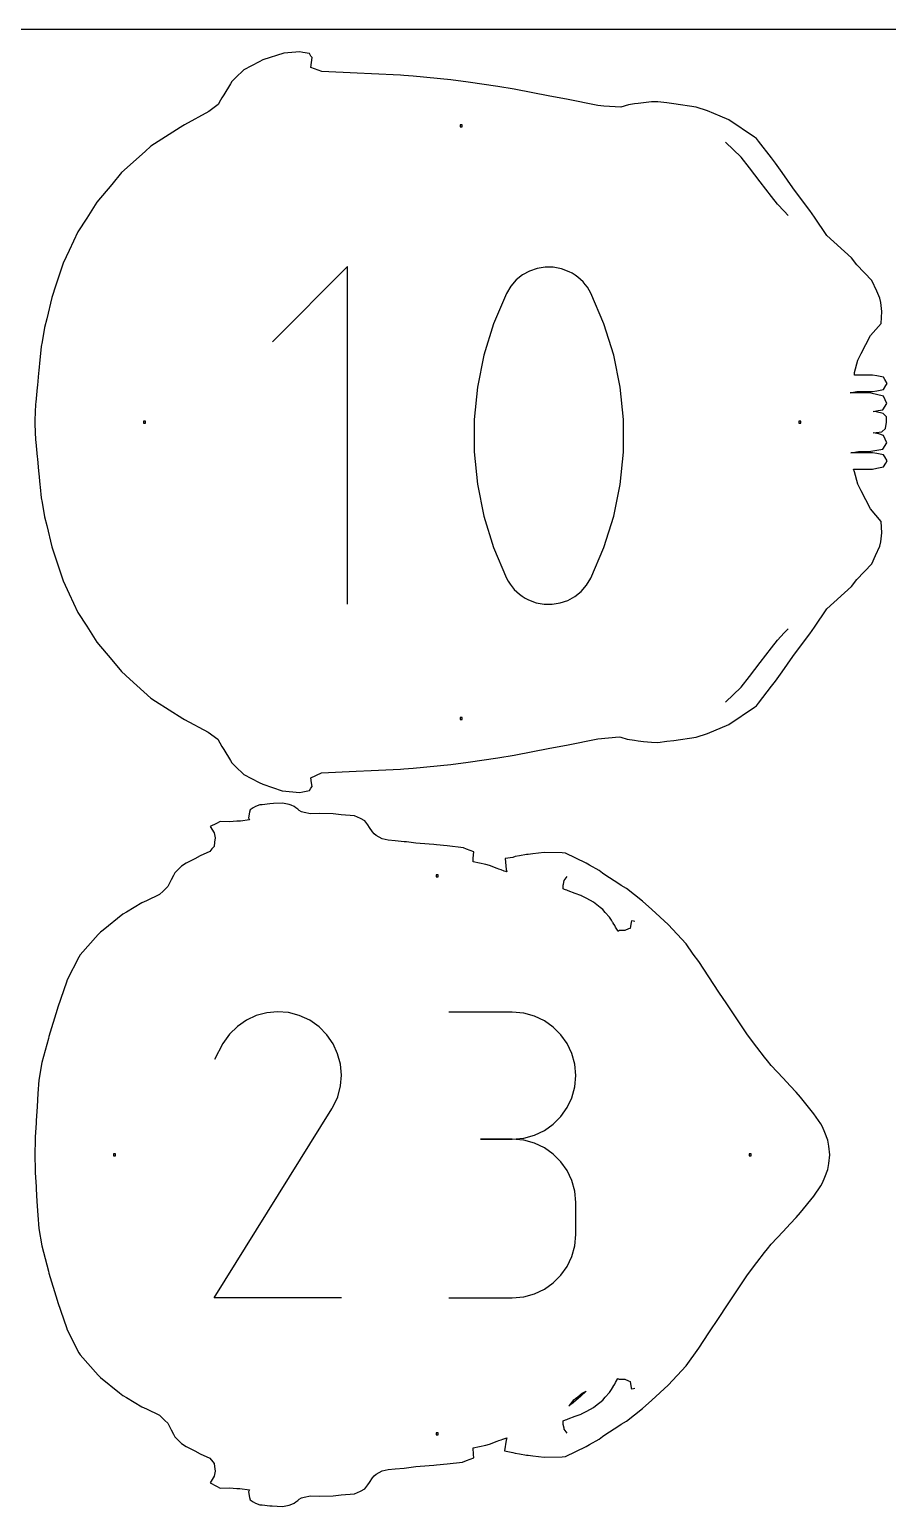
# Model space of a CAD drawing. Extents: x 0 to 90, y 0 to 90.
# Drawn here: x 26.74 to 52.22, y 46.14 to 90 of the extents above; entities that cross this region are included whole.
import ezdxf

# ---------------------------------------------------------------- set-up
doc = ezdxf.new("R2010")
doc.units = 0

msp = doc.modelspace()

# ---------------------------------------------------------------- linework, layer by layer
at = {"layer": 'annotation', "color": 1}
for p, q in [((47.877244, 86.211265), (47.415301, 86.655835)), ((48.126404, 85.891407), (47.877244, 86.211265)), ((48.439479, 85.477224), (48.126404, 85.891407)), ((48.77772, 85.043498), (48.439479, 85.477224)), ((48.952057, 84.818331), (48.77772, 85.043498)), ((49.15189, 84.601371), (48.952057, 84.818331)), ((49.274053, 84.476053), (49.15189, 84.601371)), ((36.185082, 82.959626), (33.95561, 80.729525)), ((36.185082, 72.931091), (36.185082, 82.959626)), ((41.819951, 82.905937), (41.595025, 82.828603)), ((42.055389, 82.944345), (41.819951, 82.905937)), ((42.295999, 82.942054), (42.055389, 82.944345)), ((42.536438, 82.897287), (42.295999, 82.942054)), ((42.771364, 82.808269), (42.536438, 82.897287)), ((41.198079, 82.564262), (41.036743, 82.380806)), ((41.385954, 82.714119), (41.198079, 82.564262)), ((41.595025, 82.828603), (41.385954, 82.714119)), ((42.861298, 82.761009), (42.771364, 82.808269)), ((42.771364, 82.808269), (42.771364, 82.808269)), ((42.947597, 82.706726), (42.861298, 82.761009)), ((43.029844, 82.645848), (42.947597, 82.706726)), ((43.107619, 82.578805), (43.029844, 82.645848)), ((43.180502, 82.506027), (43.107619, 82.578805)), ((43.248075, 82.427944), (43.180502, 82.506027)), ((40.907287, 82.165527), (40.522862, 81.261511)), ((41.036743, 82.380806), (40.907287, 82.165527)), ((40.907287, 82.165527), (40.907287, 82.165527)), ((43.309917, 82.344984), (43.248075, 82.427944)), ((43.36561, 82.257578), (43.309917, 82.344984)), ((43.414735, 82.166156), (43.36561, 82.257578)), ((43.801023, 81.260277), (43.414735, 82.166156)), ((43.414735, 82.166156), (43.414735, 82.166156)), ((40.522862, 81.261511), (40.234544, 80.331278)), ((44.090739, 80.328646), (43.801023, 81.260277)), ((40.234544, 80.331278), (40.042331, 79.382245)), ((44.283883, 79.378681), (44.090739, 80.328646)), ((40.042331, 79.382245), (39.946225, 78.42183)), ((44.380455, 78.4178), (44.283883, 79.378681)), ((39.946225, 78.42183), (39.946225, 77.45745)), ((44.380455, 77.45342), (44.380455, 78.4178)), ((39.946225, 77.45745), (40.042331, 76.496522)), ((44.283883, 76.492958), (44.380455, 77.45342)), ((40.042331, 76.496522), (40.234544, 75.546464)), ((44.090739, 75.543832), (44.283883, 76.492958)), ((40.234544, 75.546464), (40.522862, 74.614694)), ((43.801023, 74.613459), (44.090739, 75.543832)), ((40.522862, 74.614694), (40.907287, 73.708628)), ((43.414735, 73.709257), (43.801023, 74.613459)), ((40.907287, 73.708628), (40.907287, 73.708628)), ((40.907287, 73.708628), (40.956233, 73.617388)), ((43.285266, 73.495071), (43.414735, 73.709257)), ((43.414735, 73.709257), (43.414735, 73.709257)), ((40.956233, 73.617388), (41.011514, 73.530417)), ((41.011514, 73.530417), (41.072899, 73.447982)), ((41.072899, 73.447982), (41.140153, 73.370344)), ((41.140153, 73.370344), (41.213044, 73.297769)), ((41.213044, 73.297769), (41.291339, 73.23052)), ((42.936137, 73.162924), (43.123932, 73.312372)), ((43.123932, 73.312372), (43.285266, 73.495071)), ((41.291339, 73.23052), (41.374805, 73.168861)), ((41.374805, 73.168861), (41.463209, 73.113057)), ((41.463209, 73.113057), (41.556318, 73.063371)), ((41.556318, 73.063371), (41.556318, 73.063371)), ((41.556318, 73.063371), (41.789393, 72.976241)), ((41.789393, 72.976241), (42.028432, 72.932953)), ((42.028432, 72.932953), (42.26803, 72.931743)), ((42.26803, 72.931743), (42.502782, 72.970845)), ((42.502782, 72.970845), (42.727286, 73.048493)), ((42.727286, 73.048493), (42.936137, 73.162924)), ((48.952071, 71.863776), (49.151741, 72.080622)), ((49.151741, 72.080622), (49.274101, 72.206115)), ((48.439528, 71.204886), (48.777882, 71.638812)), ((48.777882, 71.638812), (48.952071, 71.863776)), ((48.126443, 70.790768), (48.439528, 71.204886)), ((47.877286, 70.470858), (48.126443, 70.790768)), ((47.415352, 70.026308), (47.877286, 70.470858)), ((42.590325, 64.476898), (42.590362, 64.479102)), ((42.629386, 64.464275), (42.590325, 64.476898)), ((42.590362, 64.479102), (42.591166, 64.495306)), ((42.591166, 64.495306), (42.5937, 64.586335)), ((42.5937, 64.586335), (42.596641, 64.615476)), ((42.596641, 64.615476), (42.620985, 64.731456)), ((42.620985, 64.731456), (42.713756, 64.84878)), ((42.659525, 64.454526), (42.629386, 64.464275)), ((42.702379, 64.438272), (42.659525, 64.454526)), ((42.740998, 64.423656), (42.702379, 64.438272)), ((42.945663, 64.346018), (42.740998, 64.423656)), ((43.114036, 64.284063), (42.945663, 64.346018)), ((43.121101, 64.281513), (43.114036, 64.284063)), ((43.138268, 64.272553), (43.121101, 64.281513)), ((43.290374, 64.195007), (43.138268, 64.272553)), ((43.487934, 64.08526), (43.290374, 64.195007)), ((43.688504, 63.929654), (43.487934, 64.08526)), ((43.76589, 63.867379), (43.688504, 63.929654)), ((43.839853, 63.778663), (43.76589, 63.867379)), ((43.963732, 63.637024), (43.839853, 63.778663)), ((44.022188, 63.549789), (43.963732, 63.637024)), ((44.058058, 63.495535), (44.022188, 63.549789)), ((44.075146, 63.469871), (44.058058, 63.495535)), ((44.078616, 63.461043), (44.075146, 63.469871)), ((44.120868, 63.393714), (44.078616, 63.461043)), ((44.147946, 63.347086), (44.120868, 63.393714)), ((44.221167, 63.222559), (44.147946, 63.347086)), ((44.229884, 63.225053), (44.221167, 63.222559)), ((44.236716, 63.227894), (44.229884, 63.225053)), ((44.242566, 63.232158), (44.236716, 63.227894)), ((44.257596, 63.239457), (44.242566, 63.232158)), ((44.379996, 63.244268), (44.257596, 63.239457)), ((44.423584, 63.244553), (44.379996, 63.244268)), ((44.530458, 63.289921), (44.423584, 63.244553)), ((44.577499, 63.307519), (44.530458, 63.289921)), ((44.610834, 63.495784), (44.577499, 63.307519)), ((44.616976, 63.527044), (44.610834, 63.495784)), ((44.680523, 63.518387), (44.616976, 63.527044)), ((44.72219, 63.513053), (44.680523, 63.518387)), ((33.183825, 60.581997), (32.915764, 60.397149)), ((33.476822, 60.717039), (33.183825, 60.581997)), ((33.787578, 60.800409), (33.476822, 60.717039)), ((34.108919, 60.830246), (33.787578, 60.800409)), ((34.433668, 60.804683), (34.108919, 60.830246)), ((34.75465, 60.721858), (34.433668, 60.804683)), ((35.064687, 60.579905), (34.75465, 60.721858)), ((35.341982, 60.382999), (35.064687, 60.579905)), ((35.064687, 60.579905), (35.064687, 60.579905)), ((41.078823, 60.820594), (39.191703, 60.820594)), ((41.418226, 60.790129), (41.078823, 60.820594)), ((41.737592, 60.702336), (41.418226, 60.790129)), ((42.03161, 60.562614), (41.737592, 60.702336)), ((42.294968, 60.376362), (42.03161, 60.562614)), ((32.679815, 60.16436), (32.483155, 59.885492)), ((32.915764, 60.397149), (32.679815, 60.16436)), ((35.573831, 60.146712), (35.341982, 60.382999)), ((35.758172, 59.878287), (35.573831, 60.146712)), ((42.522354, 60.14898), (42.294968, 60.376362)), ((42.708456, 59.885867), (42.522354, 60.14898)), ((32.483155, 59.885492), (32.23534, 59.410115)), ((35.892944, 59.584966), (35.758172, 59.878287)), ((42.847963, 59.592423), (42.708456, 59.885867)), ((35.976085, 59.27399), (35.892944, 59.584966)), ((36.005533, 58.952601), (35.976085, 59.27399)), ((42.935562, 59.274047), (42.847963, 59.592423)), ((42.965942, 58.936139), (42.935562, 59.274047)), ((35.979227, 58.62804), (36.005533, 58.952601)), ((42.935562, 58.596645), (42.965942, 58.936139)), ((42.965942, 58.936139), (42.965942, 58.936139)), ((35.895105, 58.30755), (35.979227, 58.62804)), ((42.847963, 58.277033), (42.935562, 58.596645)), ((32.230011, 52.332218), (35.717531, 57.946678)), ((35.717531, 57.946678), (35.7217, 57.951837)), ((35.717531, 57.946678), (35.717531, 57.946678)), ((35.7217, 57.951837), (35.725699, 57.95704)), ((35.725699, 57.95704), (35.729552, 57.96233)), ((35.729552, 57.96233), (35.733287, 57.967753)), ((35.733287, 57.967753), (35.73693, 57.97335)), ((35.73693, 57.97335), (35.740507, 57.979167)), ((35.740507, 57.979167), (35.744044, 57.985247)), ((35.744044, 57.985247), (35.747569, 57.991634)), ((35.747569, 57.991634), (35.751106, 57.998373)), ((35.751106, 57.998373), (35.895105, 58.30755)), ((35.751106, 57.998373), (35.751106, 57.998373)), ((42.522354, 57.718883), (42.708456, 57.982661)), ((42.708456, 57.982661), (42.847963, 58.277033)), ((42.03161, 57.304532), (42.294968, 57.491054)), ((42.294968, 57.491054), (42.522354, 57.718883)), ((41.078823, 57.046355), (40.133931, 57.046355)), ((40.133931, 57.046355), (41.078823, 57.046355)), ((41.078823, 57.046355), (41.418226, 57.076827)), ((41.418226, 57.015891), (41.078823, 57.046355)), ((41.078823, 57.046355), (41.078823, 57.046355)), ((41.418226, 57.076827), (41.737592, 57.164671)), ((41.737592, 57.164671), (42.03161, 57.304532)), ((41.737592, 56.928098), (41.418226, 57.015891)), ((42.03161, 56.788375), (41.737592, 56.928098)), ((42.294968, 56.602123), (42.03161, 56.788375)), ((42.522354, 56.374741), (42.294968, 56.602123)), ((42.708456, 56.111628), (42.522354, 56.374741)), ((42.847963, 55.818184), (42.708456, 56.111628)), ((42.935562, 55.499808), (42.847963, 55.818184)), ((42.965942, 55.1619), (42.935562, 55.499808)), ((42.965942, 54.217008), (42.965942, 55.1619)), ((42.965942, 55.1619), (42.965942, 55.1619)), ((42.935562, 53.87896), (42.965942, 54.217008)), ((42.708456, 53.267044), (42.847963, 53.56051)), ((42.847963, 53.56051), (42.935562, 53.87896)), ((42.522354, 53.003948), (42.708456, 53.267044)), ((42.03161, 52.590415), (42.294968, 52.77661)), ((42.294968, 52.77661), (42.522354, 53.003948)), ((36.00425, 52.332218), (32.230011, 52.332218)), ((39.191703, 52.332554), (41.078823, 52.332554)), ((41.078823, 52.332554), (41.418226, 52.363)), ((41.078823, 52.332554), (41.078823, 52.332554)), ((41.418226, 52.363), (41.737592, 52.450749)), ((41.737592, 52.450749), (42.03161, 52.590415)), ((43.272798, 49.563724), (43.100537, 49.40942)), ((43.153776, 49.500401), (43.272798, 49.563724)), ((43.963835, 49.525814), (44.022597, 49.61364)), ((44.022597, 49.61364), (44.057928, 49.667041)), ((44.057928, 49.667041), (44.075046, 49.693155)), ((44.075046, 49.693155), (44.078705, 49.70187)), ((44.078705, 49.70187), (44.120914, 49.769102)), ((44.120914, 49.769102), (44.147877, 49.81579)), ((44.147877, 49.81579), (44.212758, 49.936776)), ((44.212758, 49.936776), (44.222249, 49.934048)), ((44.222249, 49.934048), (44.227854, 49.93294)), ((44.227854, 49.93294), (44.257171, 49.923362)), ((44.257171, 49.923362), (44.379684, 49.918504)), ((44.379684, 49.918504), (44.423295, 49.918213)), ((44.423295, 49.918213), (44.530269, 49.872909)), ((44.530269, 49.872909), (44.577387, 49.855346)), ((44.577387, 49.855346), (44.610655, 49.666932)), ((44.610655, 49.666932), (44.616763, 49.63573)), ((44.616763, 49.63573), (44.680276, 49.644335)), ((44.680276, 49.644335), (44.722219, 49.649699)), ((42.758854, 49.122164), (42.774863, 49.141674)), ((42.782325, 49.140016), (42.758854, 49.122164)), ((42.774863, 49.141674), (42.814801, 49.189303)), ((42.886147, 49.219089), (42.782325, 49.140016)), ((42.814801, 49.189303), (42.918374, 49.312884)), ((42.895785, 49.226157), (42.886147, 49.219089)), ((42.971758, 49.294108), (42.895785, 49.226157)), ((42.918374, 49.312884), (42.922643, 49.316286)), ((42.922643, 49.316286), (42.9557, 49.343547)), ((42.9557, 49.343547), (43.021994, 49.396533)), ((43.100537, 49.40942), (42.971758, 49.294108)), ((43.021994, 49.396533), (43.153776, 49.500401)), ((43.488089, 49.077567), (43.550222, 49.127217)), ((43.550222, 49.127217), (43.766069, 49.29545)), ((43.766069, 49.29545), (43.840028, 49.384239)), ((43.840028, 49.384239), (43.963835, 49.525814)), ((42.591298, 48.687), (42.659462, 48.708066)), ((42.592796, 48.641303), (42.591298, 48.687)), ((42.659462, 48.708066), (42.702822, 48.724535)), ((42.702822, 48.724535), (42.740581, 48.738989)), ((42.740581, 48.738989), (42.9449, 48.816461)), ((42.9449, 48.816461), (43.067299, 48.861551)), ((43.067299, 48.861551), (43.121175, 48.881447)), ((43.121175, 48.881447), (43.139009, 48.89062)), ((43.139009, 48.89062), (43.290224, 48.967657)), ((43.290224, 48.967657), (43.488089, 49.077567)), ((42.594066, 48.600315), (42.592796, 48.641303)), ((42.593641, 48.576647), (42.594066, 48.600315)), ((42.617589, 48.463067), (42.593641, 48.576647)), ((42.620906, 48.431426), (42.617589, 48.463067)), ((42.713822, 48.313974), (42.620906, 48.431426))]:
    msp.add_line(p, q, dxfattribs=at)
at = {"layer": 'boundary', "color": 5}
for p, q in [((33.564498, 89.039173), (33.112386, 88.807286)), ((33.67054, 89.097397), (33.564498, 89.039173)), ((34.291031, 89.29792), (33.67054, 89.097397)), ((34.767737, 89.34125), (34.291031, 89.29792)), ((34.859663, 89.319469), (34.767737, 89.34125)), ((35.056971, 89.283909), (34.859663, 89.319469)), ((35.099975, 89.211063), (35.056971, 89.283909)), ((35.134643, 89.1654), (35.099975, 89.211063)), ((35.114148, 89.017497), (35.134643, 89.1654)), ((33.112386, 88.807286), (32.858174, 88.565113)), ((35.092798, 88.868969), (35.114148, 89.017497)), ((35.426399, 88.752411), (35.092798, 88.868969)), ((36.470246, 88.700688), (35.426399, 88.752411)), ((36.894995, 88.682873), (36.470246, 88.700688)), ((37.762768, 88.642263), (36.894995, 88.682873)), ((37.85457, 88.639834), (37.762768, 88.642263)), ((38.136098, 88.614553), (37.85457, 88.639834)), ((39.252298, 88.503623), (38.136098, 88.614553)), ((32.712383, 88.388658), (32.514191, 88.065703)), ((32.756428, 88.458854), (32.712383, 88.388658)), ((32.858174, 88.565113), (32.756428, 88.458854)), ((39.768532, 88.436897), (39.252298, 88.503623)), ((40.651082, 88.310485), (39.768532, 88.436897)), ((41.134094, 88.228772), (40.651082, 88.310485)), ((42.191888, 88.020838), (41.134094, 88.228772)), ((32.347495, 87.778113), (32.071113, 87.567384)), ((32.416387, 87.901934), (32.347495, 87.778113)), ((32.453833, 87.973493), (32.416387, 87.901934)), ((32.514191, 88.065703), (32.453833, 87.973493)), ((42.685849, 87.934111), (42.191888, 88.020838)), ((43.615688, 87.745745), (42.685849, 87.934111)), ((43.801085, 87.72493), (43.615688, 87.745745)), ((44.306747, 87.696722), (43.801085, 87.72493)), ((44.531116, 87.765217), (44.306747, 87.696722)), ((44.70989, 87.790592), (44.531116, 87.765217)), ((44.816693, 87.805612), (44.70989, 87.790592)), ((44.976062, 87.822742), (44.816693, 87.805612)), ((45.214641, 87.84957), (44.976062, 87.822742)), ((45.396785, 87.852737), (45.214641, 87.84957)), ((45.671016, 87.819873), (45.396785, 87.852737)), ((45.880977, 87.796238), (45.671016, 87.819873)), ((46.535102, 87.693563), (45.880977, 87.796238)), ((32.071113, 87.567384), (31.349983, 87.172622)), ((46.880029, 87.583114), (46.535102, 87.693563)), ((47.250766, 87.429027), (46.880029, 87.583114)), ((47.509045, 87.316065), (47.250766, 87.429027)), ((48.270716, 86.80316), (47.509045, 87.316065)), ((31.217679, 87.092799), (30.345139, 86.538494)), ((31.293818, 87.142077), (31.217679, 87.092799)), ((31.349983, 87.172622), (31.293818, 87.142077)), ((30.345139, 86.538494), (30.177101, 86.382773)), ((48.328836, 86.763362), (48.270716, 86.80316)), ((48.389567, 86.688759), (48.328836, 86.763362)), ((48.780198, 86.185611), (48.389567, 86.688759)), ((30.177101, 86.382773), (29.477488, 85.750436)), ((48.893368, 86.036001), (48.780198, 86.185611)), ((49.095881, 85.758855), (48.893368, 86.036001)), ((29.477488, 85.750436), (29.188206, 85.399885)), ((49.4133, 85.300218), (49.095881, 85.758855)), ((29.188206, 85.399885), (28.745574, 84.876407)), ((49.812482, 84.756525), (49.4133, 85.300218)), ((28.745574, 84.876407), (28.444769, 84.401573)), ((49.916663, 84.62848), (49.812482, 84.756525)), ((28.444769, 84.401573), (28.179743, 83.993794)), ((50.055941, 84.429272), (49.916663, 84.62848)), ((50.415058, 83.881782), (50.055941, 84.429272)), ((28.179743, 83.993794), (27.923051, 83.441205)), ((51.147638, 83.224143), (50.415058, 83.881782)), ((27.923051, 83.441205), (27.742777, 83.058852)), ((27.742777, 83.058852), (27.529237, 82.404725)), ((51.314595, 83.014821), (51.147638, 83.224143)), ((51.757803, 82.546686), (51.314595, 83.014821)), ((51.901493, 82.235081), (51.757803, 82.546686)), ((27.410253, 82.040517), (27.254587, 81.409986)), ((27.529237, 82.404725), (27.410253, 82.040517)), ((51.990035, 82.024363), (51.901493, 82.235081)), ((52.018996, 81.898665), (51.990035, 82.024363)), ((52.054246, 81.627066), (52.018996, 81.898665)), ((52.029108, 81.272353), (52.054246, 81.627066)), ((27.190625, 81.150363), (27.115178, 80.725908)), ((27.254587, 81.409986), (27.190625, 81.150363)), ((51.719527, 80.912975), (52.029108, 81.272353)), ((27.115178, 80.725908), (27.090885, 80.590692)), ((51.443368, 80.379947), (51.719527, 80.912975)), ((27.05905, 80.276842), (27.050941, 80.194255)), ((27.090885, 80.590692), (27.05905, 80.276842)), ((51.344691, 80.178573), (51.443368, 80.379947)), ((27.018036, 79.869996), (27.01142, 79.797587)), ((27.050941, 80.194255), (27.018036, 79.869996)), ((51.239887, 79.817615), (51.344691, 80.178573)), ((26.976172, 79.434128), (26.97042, 79.367582)), ((27.01142, 79.797587), (26.976172, 79.434128)), ((51.242097, 79.734995), (51.239887, 79.817615)), ((51.77718, 79.733381), (51.242097, 79.734995)), ((51.903223, 79.711398), (51.77718, 79.733381)), ((52.104639, 79.672826), (51.903223, 79.711398)), ((52.14669, 79.606832), (52.104639, 79.672826)), ((52.104679, 79.309426), (52.17181, 79.425167)), ((52.213818, 79.491198), (52.14669, 79.606832)), ((52.17181, 79.425167), (52.213818, 79.491198)), ((26.97042, 79.367582), (26.931434, 78.93244)), ((51.107616, 79.213157), (51.30563, 79.248494)), ((51.364932, 79.212288), (51.107616, 79.213157)), ((51.30563, 79.248494), (51.777221, 79.248851)), ((51.424235, 79.212823), (51.364932, 79.212288)), ((51.582548, 79.212453), (51.424235, 79.212823)), ((51.668345, 79.212104), (51.582548, 79.212453)), ((51.72764, 79.202485), (51.668345, 79.212104)), ((52.105916, 79.111306), (51.72764, 79.202485)), ((51.777221, 79.248851), (51.903305, 79.270865)), ((51.903305, 79.270865), (52.104679, 79.309426)), ((52.20571, 78.895416), (52.105916, 79.111306)), ((26.926293, 78.871081), (26.905738, 78.397028)), ((26.931434, 78.93244), (26.926293, 78.871081)), ((51.797933, 78.654528), (51.943315, 78.681649)), ((51.887699, 78.644038), (51.797933, 78.654528)), ((52.08971, 78.597099), (51.887699, 78.644038)), ((51.943315, 78.681649), (52.086213, 78.708332)), ((52.086213, 78.708332), (52.20571, 78.895416)), ((52.191791, 78.503053), (52.08971, 78.597099)), ((26.905738, 78.397028), (26.903426, 78.341091)), ((26.903426, 78.341091), (26.905738, 78.285154)), ((26.905738, 78.285154), (26.926285, 77.811116)), ((52.056802, 78.057818), (52.158876, 78.152026)), ((52.158876, 78.152026), (52.191855, 78.339142)), ((52.191855, 78.339142), (52.191791, 78.503053)), ((26.926285, 77.811116), (26.931422, 77.749796)), ((26.931422, 77.749796), (26.970413, 77.314622)), ((51.797928, 78.027579), (51.887682, 78.038076)), ((51.964083, 77.996606), (51.797928, 78.027579)), ((51.887682, 78.038076), (52.056802, 78.057818)), ((52.105916, 77.944959), (51.964083, 77.996606)), ((52.08623, 77.541998), (52.205712, 77.729071)), ((52.205712, 77.729071), (52.105916, 77.944959)), ((26.970413, 77.314622), (26.976162, 77.248109)), ((26.976162, 77.248109), (27.011405, 76.884627)), ((51.128658, 77.43377), (51.364669, 77.469932)), ((51.305669, 77.433624), (51.128658, 77.43377)), ((51.777172, 77.433268), (51.305669, 77.433624)), ((51.364669, 77.469932), (51.424258, 77.469281)), ((51.424258, 77.469281), (51.540001, 77.469587)), ((51.540001, 77.469587), (51.617684, 77.469709)), ((51.617684, 77.469709), (51.72768, 77.479635)), ((51.72768, 77.479635), (52.08623, 77.541998)), ((51.903219, 77.411284), (51.777172, 77.433268)), ((52.104636, 77.37271), (51.903219, 77.411284)), ((52.146688, 77.306714), (52.104636, 77.37271)), ((52.213818, 77.191084), (52.146688, 77.306714)), ((27.011405, 76.884627), (27.01802, 76.812237)), ((27.01802, 76.812237), (27.050936, 76.487962)), ((51.215876, 76.947013), (51.77721, 76.948736)), ((51.239948, 76.864303), (51.215876, 76.947013)), ((51.344674, 76.503579), (51.239948, 76.864303)), ((51.77721, 76.948736), (51.903305, 76.970751)), ((51.903305, 76.970751), (52.104681, 77.009313)), ((52.104681, 77.009313), (52.171812, 77.125054)), ((52.171812, 77.125054), (52.213818, 77.191084)), ((27.050936, 76.487962), (27.05904, 76.405397)), ((27.05904, 76.405397), (27.090868, 76.09151)), ((51.443322, 76.302253), (51.344674, 76.503579)), ((27.090868, 76.09151), (27.115159, 75.956312)), ((27.115159, 75.956312), (27.190606, 75.531807)), ((51.719492, 75.769188), (51.443322, 76.302253)), ((27.190606, 75.531807), (27.254563, 75.272195)), ((52.03424, 75.390934), (51.719492, 75.769188)), ((27.254563, 75.272195), (27.410253, 74.641626)), ((52.019013, 74.783538), (52.054247, 75.055145)), ((52.054247, 75.055145), (52.03424, 75.390934)), ((27.410253, 74.641626), (27.529266, 74.277317)), ((51.862271, 74.376724), (51.990059, 74.65783)), ((51.990059, 74.65783), (52.019013, 74.783538)), ((27.529266, 74.277317), (27.742762, 73.62329)), ((51.314638, 73.667343), (51.757836, 74.135478)), ((51.757836, 74.135478), (51.862271, 74.376724)), ((27.742762, 73.62329), (27.923083, 73.240829)), ((50.415092, 72.80037), (51.147659, 73.457993)), ((51.147659, 73.457993), (51.314638, 73.667343)), ((27.923083, 73.240829), (28.179726, 72.688347)), ((28.179726, 72.688347), (28.444815, 72.280475)), ((50.055954, 72.252847), (50.415092, 72.80037)), ((28.444815, 72.280475), (28.745559, 71.805728)), ((49.812537, 71.925653), (49.916703, 72.053679)), ((49.916703, 72.053679), (50.055954, 72.252847)), ((28.745559, 71.805728), (29.188272, 71.28215)), ((49.413326, 71.381924), (49.812537, 71.925653)), ((29.188272, 71.28215), (29.477471, 70.931695)), ((49.095915, 70.923292), (49.413326, 71.381924)), ((29.477471, 70.931695), (29.720902, 70.70499)), ((29.720902, 70.70499), (30.345115, 70.143628)), ((48.780232, 70.496535), (48.893396, 70.646143)), ((48.893396, 70.646143), (49.095915, 70.923292)), ((48.389648, 69.993451), (48.780232, 70.496535)), ((30.345115, 70.143628), (30.483096, 70.054182)), ((30.483096, 70.054182), (31.293783, 69.540044)), ((47.509095, 69.366071), (48.270683, 69.878936)), ((48.270683, 69.878936), (48.328855, 69.918771)), ((48.328855, 69.918771), (48.389648, 69.993451)), ((31.293783, 69.540044), (31.349888, 69.509531)), ((31.349888, 69.509531), (32.047771, 69.131477)), ((46.879968, 69.098968), (47.509095, 69.366071)), ((32.047771, 69.131477), (32.33377, 68.924425)), ((32.33377, 68.924425), (32.390607, 68.817211)), ((42.685708, 68.747968), (43.615767, 68.936377)), ((43.615767, 68.936377), (44.248637, 68.997163)), ((44.248637, 68.997163), (44.306831, 68.985322)), ((44.306831, 68.985322), (44.486663, 68.929159)), ((44.486663, 68.929159), (44.709716, 68.891548)), ((44.709716, 68.891548), (44.816455, 68.876531)), ((44.816455, 68.876531), (44.975931, 68.859388)), ((45.396907, 68.829386), (45.670987, 68.862229)), ((45.670987, 68.862229), (45.880832, 68.885853)), ((45.880832, 68.885853), (46.535246, 68.988578)), ((46.535246, 68.988578), (46.879968, 69.098968)), ((32.390607, 68.817211), (32.453765, 68.708744)), ((32.453765, 68.708744), (32.514132, 68.616515)), ((32.514132, 68.616515), (32.712349, 68.293498)), ((40.651108, 68.371628), (41.133968, 68.453313)), ((41.133968, 68.453313), (42.191946, 68.661282)), ((42.191946, 68.661282), (42.685708, 68.747968)), ((44.975931, 68.859388), (45.214461, 68.83256)), ((45.214461, 68.83256), (45.396907, 68.829386)), ((32.712349, 68.293498), (32.756396, 68.223295)), ((32.756396, 68.223295), (32.858161, 68.117012)), ((32.858161, 68.117012), (33.112373, 67.87483)), ((36.439476, 67.979688), (36.893899, 67.999185)), ((36.893899, 67.999185), (37.762679, 68.039846)), ((37.762679, 68.039846), (37.854581, 68.042277)), ((37.854581, 68.042277), (38.136435, 68.067588)), ((38.136435, 68.067588), (39.252317, 68.178486)), ((39.252317, 68.178486), (39.768363, 68.245189)), ((39.768363, 68.245189), (40.651108, 68.371628)), ((33.112373, 67.87483), (33.564493, 67.642943)), ((33.564493, 67.642943), (33.670531, 67.584721)), ((33.670531, 67.584721), (34.244395, 67.396326)), ((35.097375, 67.776545), (35.419062, 67.926964)), ((35.118413, 67.629628), (35.097375, 67.776545)), ((35.134645, 67.516718), (35.118413, 67.629628)), ((35.419062, 67.926964), (36.439476, 67.979688)), ((34.244395, 67.396326), (34.767737, 67.34086)), ((34.767737, 67.34086), (34.859663, 67.362641)), ((34.859663, 67.362641), (35.056971, 67.398201)), ((35.056971, 67.398201), (35.099975, 67.471047)), ((35.099975, 67.471047), (35.134645, 67.516718)), ((33.275763, 66.753133), (33.245879, 66.5879)), ((33.300094, 66.823665), (33.275763, 66.753133)), ((33.389138, 66.881925), (33.300094, 66.823665)), ((33.453156, 66.928224), (33.389138, 66.881925)), ((33.582815, 66.97435), (33.453156, 66.928224)), ((33.654333, 66.9793), (33.582815, 66.97435)), ((33.876503, 67.006082), (33.654333, 66.9793)), ((33.988653, 67.016664), (33.876503, 67.006082)), ((34.24562, 67.02336), (33.988653, 67.016664)), ((34.308129, 67.016485), (34.24562, 67.02336)), ((34.456998, 66.988417), (34.308129, 67.016485)), ((34.514763, 66.963626), (34.456998, 66.988417)), ((34.599149, 66.92405), (34.514763, 66.963626)), ((34.650532, 66.885508), (34.599149, 66.92405)), ((34.707441, 66.843983), (34.650532, 66.885508)), ((34.753271, 66.809695), (34.707441, 66.843983)), ((34.815661, 66.764196), (34.753271, 66.809695)), ((34.901532, 66.751936), (34.815661, 66.764196)), ((35.087124, 66.711129), (34.901532, 66.751936)), ((35.342515, 66.714996), (35.087124, 66.711129)), ((35.757003, 66.704041), (35.342515, 66.714996)), ((35.998411, 66.681413), (35.757003, 66.704041)), ((36.393506, 66.651677), (35.998411, 66.681413)), ((32.295187, 66.418743), (32.108055, 66.327901)), ((32.108055, 66.327901), (32.225504, 66.143751)), ((32.406928, 66.483115), (32.295187, 66.418743)), ((32.677967, 66.470922), (32.406928, 66.483115)), ((32.903022, 66.49285), (32.677967, 66.470922)), ((33.007116, 66.493729), (32.903022, 66.49285)), ((33.278159, 66.532486), (33.007116, 66.493729)), ((33.245879, 66.5879), (33.278159, 66.532486)), ((36.569808, 66.565519), (36.393506, 66.651677)), ((36.697845, 66.503251), (36.569808, 66.565519)), ((36.785374, 66.379133), (36.697845, 66.503251)), ((36.83554, 66.307067), (36.785374, 66.379133)), ((36.929225, 66.174257), (36.83554, 66.307067)), ((32.225504, 66.143751), (32.255389, 65.998386)), ((32.240562, 65.870638), (32.226845, 65.743135)), ((32.255389, 65.998386), (32.240562, 65.870638)), ((36.973374, 66.110864), (36.929225, 66.174257)), ((37.041613, 66.061136), (36.973374, 66.110864)), ((37.217132, 65.961383), (37.041613, 66.061136)), ((37.393702, 65.929653), (37.217132, 65.961383)), ((37.604578, 65.904014), (37.393702, 65.929653)), ((37.867977, 65.881402), (37.604578, 65.904014)), ((37.933313, 65.876004), (37.867977, 65.881402)), ((38.213103, 65.835714), (37.933313, 65.876004)), ((38.611297, 65.804352), (38.213103, 65.835714)), ((38.752392, 65.793542), (38.611297, 65.804352)), ((38.830704, 65.791656), (38.752392, 65.793542)), ((39.148295, 65.756599), (38.830704, 65.791656)), ((31.650309, 65.37111), (31.399563, 65.24072)), ((31.808859, 65.461066), (31.650309, 65.37111)), ((32.099872, 65.589438), (31.808859, 65.461066)), ((32.162163, 65.666828), (32.099872, 65.589438)), ((32.226845, 65.743135), (32.162163, 65.666828)), ((39.629792, 65.696316), (39.148295, 65.756599)), ((39.71485, 65.661975), (39.629792, 65.696316)), ((39.932967, 65.581795), (39.71485, 65.661975)), ((39.913982, 65.278462), (39.917912, 65.387632)), ((39.917912, 65.387632), (39.932967, 65.581795)), ((41.094544, 65.416368), (40.867541, 65.379167)), ((40.867541, 65.379167), (40.901077, 65.051077)), ((41.16699, 65.442393), (41.094544, 65.416368)), ((41.290698, 65.456654), (41.16699, 65.442393)), ((41.497332, 65.498534), (41.290698, 65.456654)), ((41.554887, 65.502995), (41.497332, 65.498534)), ((41.692494, 65.522103), (41.554887, 65.502995)), ((42.026408, 65.564344), (41.692494, 65.522103)), ((42.558068, 65.553571), (42.026408, 65.564344)), ((42.663966, 65.542128), (42.558068, 65.553571)), ((43.272465, 65.24243), (42.663966, 65.542128)), ((31.054515, 64.952862), (31.01745, 64.88031)), ((31.124747, 65.026191), (31.054515, 64.952862)), ((31.254682, 65.157473), (31.124747, 65.026191)), ((31.399563, 65.24072), (31.254682, 65.157473)), ((40.292129, 65.199466), (39.913982, 65.278462)), ((40.406045, 65.177636), (40.292129, 65.199466)), ((40.633435, 65.083375), (40.406045, 65.177636)), ((40.681888, 65.065015), (40.633435, 65.083375)), ((40.744657, 65.041591), (40.681888, 65.065015)), ((40.835196, 65.009256), (40.744657, 65.041591)), ((40.91288, 64.985324), (40.835196, 65.009256)), ((40.901077, 65.051077), (40.91288, 64.985324)), ((43.371963, 65.186663), (43.272465, 65.24243)), ((43.656603, 65.022112), (43.371963, 65.186663)), ((43.758375, 64.943826), (43.656603, 65.022112)), ((43.798575, 64.912574), (43.758375, 64.943826)), ((30.849787, 64.551516), (30.713864, 64.416368)), ((30.91045, 64.670551), (30.849787, 64.551516)), ((30.952121, 64.752136), (30.91045, 64.670551)), ((31.01745, 64.88031), (30.952121, 64.752136)), ((44.268321, 64.607529), (43.798575, 64.912574)), ((44.314436, 64.578737), (44.268321, 64.607529)), ((44.470333, 64.487097), (44.314436, 64.578737)), ((44.948308, 64.117034), (44.470333, 64.487097)), ((30.083797, 64.06231), (29.624262, 63.788882)), ((30.21349, 64.124493), (30.083797, 64.06231)), ((30.600896, 64.30976), (30.21349, 64.124493)), ((30.713864, 64.416368), (30.600896, 64.30976)), ((45.222006, 63.870285), (44.948308, 64.117034)), ((29.516011, 63.729912), (28.932065, 63.256765)), ((29.624262, 63.788882), (29.516011, 63.729912)), ((45.711657, 63.418941), (45.222006, 63.870285)), ((28.853052, 63.195059), (28.785568, 63.121736)), ((28.932065, 63.256765), (28.853052, 63.195059)), ((46.240604, 62.847121), (45.711657, 63.418941)), ((28.785568, 63.121736), (28.248048, 62.522729)), ((46.454016, 62.541331), (46.240604, 62.847121)), ((28.212716, 62.456869), (27.859024, 61.777221)), ((28.248048, 62.522729), (28.212716, 62.456869)), ((46.614484, 62.32363), (46.454016, 62.541331)), ((46.917217, 61.865146), (46.614484, 62.32363)), ((47.217492, 61.409872), (46.917217, 61.865146)), ((27.837247, 61.71221), (27.582932, 60.966091)), ((27.859024, 61.777221), (27.837247, 61.71221)), ((47.445848, 61.065439), (47.217492, 61.409872)), ((48.059282, 60.141738), (47.445848, 61.065439)), ((27.563861, 60.897279), (27.317108, 60.097021)), ((27.582932, 60.966091), (27.563861, 60.897279)), ((27.317108, 60.097021), (27.303139, 60.035954)), ((48.337494, 59.778805), (48.059282, 60.141738)), ((27.303139, 60.035954), (27.113693, 59.324386)), ((48.571047, 59.484138), (48.337494, 59.778805)), ((27.113693, 59.324386), (27.024935, 58.802538)), ((48.657182, 59.373938), (48.571047, 59.484138)), ((48.766844, 59.234697), (48.657182, 59.373938)), ((49.122379, 58.862469), (48.766844, 59.234697)), ((27.024935, 58.802538), (26.994756, 58.407505)), ((49.330386, 58.630825), (49.122379, 58.862469)), ((26.994756, 58.407505), (26.967079, 58.015244)), ((49.505092, 58.442187), (49.330386, 58.630825)), ((49.638282, 58.297581), (49.505092, 58.442187)), ((26.967079, 58.015244), (26.941056, 57.591708)), ((50.034322, 57.800668), (49.638282, 58.297581)), ((26.937515, 57.532281), (26.915854, 57.102908)), ((26.941056, 57.591708), (26.937515, 57.532281)), ((50.243312, 57.49809), (50.034322, 57.800668)), ((50.292418, 57.412302), (50.243312, 57.49809)), ((26.913889, 57.033352), (26.903426, 56.581396)), ((26.915854, 57.102908), (26.913889, 57.033352)), ((50.357614, 57.241451), (50.292418, 57.412302)), ((50.447332, 57.018385), (50.357614, 57.241451)), ((26.903426, 56.581396), (26.913886, 56.129454)), ((50.482767, 56.837871), (50.447332, 57.018385)), ((50.507082, 56.581402), (50.482767, 56.837871)), ((50.482777, 56.324939), (50.507082, 56.581402)), ((50.357644, 55.921347), (50.44735, 56.144415)), ((50.44735, 56.144415), (50.482777, 56.324939)), ((26.913886, 56.129454), (26.915851, 56.059894)), ((26.915851, 56.059894), (26.93751, 55.630535)), ((50.243358, 55.664704), (50.292462, 55.750499)), ((50.292462, 55.750499), (50.357644, 55.921347)), ((26.93751, 55.630535), (26.941051, 55.571102)), ((26.941051, 55.571102), (26.963927, 55.19435)), ((49.638339, 54.865202), (50.029112, 55.355274)), ((50.029112, 55.355274), (50.243358, 55.664704)), ((26.963927, 55.19435), (26.991932, 54.794451)), ((49.50514, 54.720586), (49.638339, 54.865202)), ((26.991932, 54.794451), (27.022389, 54.395453)), ((27.022389, 54.395453), (27.107311, 53.880917)), ((49.122433, 54.300308), (49.330435, 54.531947)), ((49.330435, 54.531947), (49.50514, 54.720586)), ((48.766893, 53.928076), (49.122433, 54.300308)), ((27.107311, 53.880917), (27.303122, 53.126826)), ((48.337536, 53.383964), (48.571096, 53.678638)), ((48.571096, 53.678638), (48.657228, 53.788832)), ((48.657228, 53.788832), (48.766893, 53.928076)), ((27.303122, 53.126826), (27.317094, 53.065748)), ((48.059032, 53.020686), (48.337536, 53.383964)), ((27.317094, 53.065748), (27.563839, 52.265515)), ((47.445858, 52.097291), (48.059032, 53.020686)), ((27.563839, 52.265515), (27.582919, 52.196672)), ((27.582919, 52.196672), (27.837228, 51.450552)), ((47.217588, 51.75299), (47.445858, 52.097291)), ((27.837228, 51.450552), (27.859006, 51.385539)), ((27.859006, 51.385539), (28.212693, 50.705884)), ((46.917257, 51.297629), (47.217588, 51.75299)), ((46.614504, 50.839117), (46.917257, 51.297629)), ((28.212693, 50.705884), (28.248024, 50.640024)), ((28.248024, 50.640024), (28.785537, 50.041012)), ((46.240629, 50.315627), (46.614504, 50.839117)), ((28.785537, 50.041012), (28.853019, 49.967691)), ((45.711681, 49.743805), (46.240629, 50.315627)), ((28.853019, 49.967691), (29.416388, 49.51046)), ((45.222117, 49.29254), (45.711681, 49.743805)), ((29.416388, 49.51046), (29.515966, 49.432837)), ((29.515966, 49.432837), (29.624214, 49.373867)), ((29.624214, 49.373867), (30.083738, 49.100438)), ((44.948336, 49.045717), (45.222117, 49.29254)), ((30.083738, 49.100438), (30.213415, 49.038267)), ((30.213415, 49.038267), (30.600826, 48.853006)), ((30.600826, 48.853006), (30.759057, 48.696691)), ((30.759057, 48.696691), (30.849702, 48.611309)), ((44.470092, 48.67545), (44.948336, 49.045717)), ((30.849702, 48.611309), (30.910372, 48.492294)), ((30.910372, 48.492294), (30.952048, 48.410725)), ((30.952048, 48.410725), (31.01737, 48.282537)), ((31.01737, 48.282537), (31.05443, 48.209976)), ((43.758494, 48.218944), (43.798628, 48.250147)), ((43.798628, 48.250147), (44.268455, 48.555249)), ((44.268455, 48.555249), (44.314483, 48.583984)), ((44.314483, 48.583984), (44.470092, 48.67545)), ((31.05443, 48.209976), (31.124661, 48.136627)), ((31.124661, 48.136627), (31.254594, 48.005311)), ((31.254594, 48.005311), (31.399467, 47.922061)), ((31.399467, 47.922061), (31.650229, 47.791649)), ((39.914024, 47.88431), (40.292228, 47.962834)), ((39.929619, 47.678998), (39.914024, 47.88431)), ((40.292228, 47.962834), (40.406756, 47.985242)), ((40.406756, 47.985242), (40.633516, 48.079296)), ((40.633516, 48.079296), (40.681943, 48.097733)), ((40.681943, 48.097733), (40.7447, 48.12114)), ((40.7447, 48.12114), (40.797025, 48.139544)), ((40.797025, 48.139544), (40.912862, 48.177403)), ((40.901053, 48.111706), (40.843347, 47.792091)), ((40.912862, 48.177403), (40.901053, 48.111706)), ((42.663968, 47.62059), (43.272517, 47.920321)), ((43.272517, 47.920321), (43.372045, 47.976109)), ((43.372045, 47.976109), (43.65687, 48.140768)), ((43.65687, 48.140768), (43.758494, 48.218944)), ((31.650229, 47.791649), (31.808769, 47.701708)), ((31.808769, 47.701708), (32.099823, 47.573319)), ((32.099823, 47.573319), (32.190791, 47.46444)), ((32.190791, 47.46444), (32.22683, 47.41962)), ((32.22683, 47.41962), (32.238886, 47.32427)), ((38.752464, 47.369182), (38.830765, 47.371067)), ((38.830765, 47.371067), (39.148354, 47.406129)), ((39.148354, 47.406129), (39.601858, 47.455991)), ((39.601858, 47.455991), (39.714916, 47.500791)), ((39.714916, 47.500791), (39.93303, 47.580998)), ((39.93303, 47.580998), (39.929619, 47.678998)), ((40.843347, 47.792091), (41.094331, 47.746397)), ((41.094331, 47.746397), (41.16672, 47.720378)), ((41.16672, 47.720378), (41.29048, 47.706106)), ((41.29048, 47.706106), (41.497097, 47.664221)), ((41.497097, 47.664221), (41.554732, 47.659752)), ((41.554732, 47.659752), (41.692508, 47.640619)), ((41.692508, 47.640619), (42.02629, 47.598381)), ((42.02629, 47.598381), (42.558118, 47.609153)), ((42.558118, 47.609153), (42.663968, 47.62059)), ((32.230334, 47.037066), (32.107476, 46.844065)), ((32.254122, 47.189159), (32.230334, 47.037066)), ((32.238886, 47.32427), (32.254122, 47.189159)), ((36.835624, 46.855774), (36.929325, 46.988565)), ((36.929325, 46.988565), (36.973482, 47.051957)), ((36.973482, 47.051957), (37.041727, 47.101672)), ((37.041727, 47.101672), (37.217243, 47.201382)), ((37.217243, 47.201382), (37.393811, 47.233096)), ((37.393811, 47.233096), (37.604688, 47.258727)), ((37.604688, 47.258727), (37.868092, 47.281333)), ((37.868092, 47.281333), (37.933502, 47.286738)), ((37.933502, 47.286738), (38.213214, 47.327016)), ((38.213214, 47.327016), (38.611435, 47.358377)), ((38.611435, 47.358377), (38.752464, 47.369182)), ((32.107476, 46.844065), (32.295183, 46.743974)), ((32.295183, 46.743974), (32.406689, 46.67962)), ((32.406689, 46.67962), (32.678046, 46.691777)), ((32.678046, 46.691777), (32.902882, 46.669869)), ((32.902882, 46.669869), (32.993914, 46.673729)), ((32.993914, 46.673729), (33.278106, 46.630362)), ((33.278106, 46.630362), (33.245882, 46.574824)), ((33.245882, 46.574824), (33.275761, 46.409582)), ((35.998443, 46.48131), (36.393537, 46.51105)), ((36.393537, 46.51105), (36.56986, 46.59724)), ((36.56986, 46.59724), (36.697917, 46.659532)), ((36.697917, 46.659532), (36.785452, 46.783684)), ((36.785452, 46.783684), (36.835624, 46.855774)), ((33.275761, 46.409582), (33.300091, 46.339054)), ((33.300091, 46.339054), (33.389134, 46.280795)), ((33.389134, 46.280795), (33.453151, 46.234494)), ((33.453151, 46.234494), (33.582805, 46.188368)), ((33.582805, 46.188368), (33.65432, 46.183417)), ((33.65432, 46.183417), (33.876495, 46.156636)), ((33.876495, 46.156636), (33.948655, 46.154126)), ((33.948655, 46.154126), (34.245675, 46.139381)), ((34.245675, 46.139381), (34.308221, 46.146265)), ((34.308221, 46.146265), (34.457091, 46.174339)), ((34.457091, 46.174339), (34.533965, 46.210774)), ((34.533965, 46.210774), (34.59925, 46.23874)), ((34.59925, 46.23874), (34.650636, 46.277287)), ((34.650636, 46.277287), (34.707548, 46.318823)), ((34.707548, 46.318823), (34.75333, 46.353069)), ((34.75333, 46.353069), (34.815661, 46.398522)), ((34.815661, 46.398522), (34.901533, 46.410783)), ((34.901533, 46.410783), (35.087136, 46.451593)), ((35.087136, 46.451593), (35.342554, 46.447725)), ((35.342554, 46.447725), (35.757023, 46.458679)), ((35.757023, 46.458679), (35.998443, 46.48131))]:
    msp.add_line(p, q, dxfattribs=at)
at = {"layer": 'frame', "color": 5}
msp.add_line((90, 90), (0, 90), dxfattribs=at)
at = {"layer": 'hole', "color": 5}
for p, q in [((39.593026, 87.169786), (39.535876, 87.169786)), ((39.535876, 87.169786), (39.535876, 87.112636)), ((39.535876, 87.112636), (39.593026, 87.112636)), ((39.593026, 87.112636), (39.593026, 87.169786)), ((30.187633, 78.36963), (30.130483, 78.36963)), ((30.130483, 78.36963), (30.130483, 78.31248)), ((30.130483, 78.31248), (30.187633, 78.31248)), ((30.187633, 78.31248), (30.187633, 78.36963)), ((49.650025, 78.36963), (49.592875, 78.36963)), ((49.592875, 78.36963), (49.592875, 78.31248)), ((49.592875, 78.31248), (49.650025, 78.31248)), ((49.650025, 78.31248), (49.650025, 78.36963)), ((39.593026, 69.569474), (39.535876, 69.569474)), ((39.535876, 69.569474), (39.535876, 69.512324)), ((39.535876, 69.512324), (39.593026, 69.512324)), ((39.593026, 69.512324), (39.593026, 69.569474)), ((38.879654, 64.89324), (38.822504, 64.89324)), ((38.822504, 64.89324), (38.822504, 64.83609)), ((38.822504, 64.83609), (38.879654, 64.83609)), ((38.879654, 64.83609), (38.879654, 64.89324)), ((29.292367, 56.609945), (29.235217, 56.609945)), ((29.235217, 56.609945), (29.235217, 56.552795)), ((29.292367, 56.552795), (29.292367, 56.609945)), ((48.175291, 56.609945), (48.118141, 56.609945)), ((48.118141, 56.609945), (48.118141, 56.552795)), ((48.175291, 56.552795), (48.175291, 56.609945)), ((29.235217, 56.552795), (29.292367, 56.552795)), ((48.118141, 56.552795), (48.175291, 56.552795)), ((38.879654, 48.326629), (38.822504, 48.326629)), ((38.822504, 48.326629), (38.822504, 48.269479)), ((38.822504, 48.269479), (38.879654, 48.269479)), ((38.879654, 48.269479), (38.879654, 48.326629))]:
    msp.add_line(p, q, dxfattribs=at)

doc.saveas('drawing.dxf')
